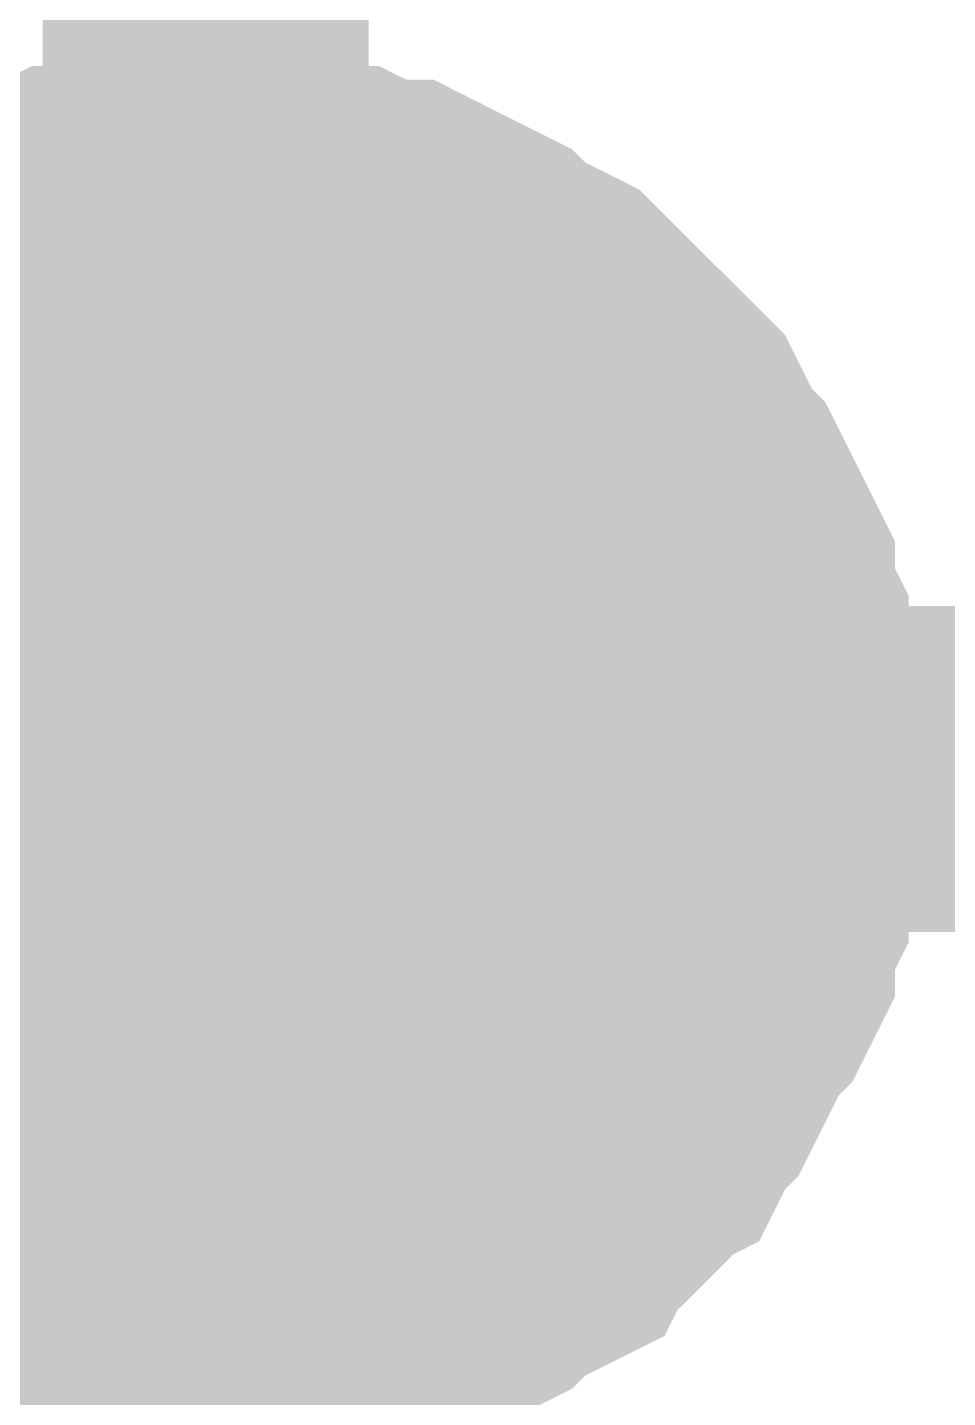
# Model space of a CAD drawing. Header units: inches. Extents: x 0 to 569, y 0 to 432.
# Drawn here: x 129.379 to 130.224, y 131.495 to 132.754 of the extents above; entities that cross this region are included whole.
import ezdxf

# ---------------------------------------------------------------- set-up
doc = ezdxf.new("R2010")
doc.units = ezdxf.units.IN
doc.layers.add('Sheet', color=255, linetype='Continuous')

msp = doc.modelspace()

# ---------------------------------------------------------------- linework, layer by layer
at = {"layer": 'Sheet'}
for points in [[(309.885, 137.1575, 0.2997, 0.2997, 0), (259.085, 137.1575, 0.2997, 0.2997, 0), (129.5425, 137.1575, 0.2997, 0.2997, 0), (129.5425, 132.0726, 0.2997, 0.2997, 0)], [(129.22, 132.4694, 0.2997, 0.2997, 0), (129.2448, 132.4818, 0.2997, 0.2997, 0), (129.2572, 132.4942, 0.2997, 0.2997, 0), (129.282, 132.5066, 0.2997, 0.2997, 0), (129.3068, 132.519, 0.2997, 0.2997, 0), (129.3316, 132.5314, 0.2997, 0.2997, 0), (129.344, 132.5438, 0.2997, 0.2997, 0), (129.3688, 132.5563, 0.2997, 0.2997, 0), (129.3937, 132.5563, 0.2997, 0.2997, 0), (129.4185, 132.5687, 0.2997, 0.2997, 0), (129.4433, 132.5687, 0.2997, 0.2997, 0), (129.4681, 132.5811, 0.2997, 0.2997, 0), (129.4929, 132.5811, 0.2997, 0.2997, 0), (129.5177, 132.5811, 0.2997, 0.2997, 0), (129.5425, 132.5811, 0.2997, 0.2997, 0)], [(129.22, 132.4694, 0.2997, 0.2997, 0), (129.2448, 132.4818, 0.2997, 0.2997, 0), (129.2572, 132.4942, 0.2997, 0.2997, 0), (129.282, 132.5066, 0.2997, 0.2997, 0), (129.3068, 132.519, 0.2997, 0.2997, 0), (129.3316, 132.5314, 0.2997, 0.2997, 0), (129.344, 132.5438, 0.2997, 0.2997, 0), (129.3688, 132.5563, 0.2997, 0.2997, 0), (129.3937, 132.5563, 0.2997, 0.2997, 0), (129.4185, 132.5687, 0.2997, 0.2997, 0), (129.4433, 132.5687, 0.2997, 0.2997, 0), (129.4681, 132.5811, 0.2997, 0.2997, 0), (129.4929, 132.5811, 0.2997, 0.2997, 0), (129.5177, 132.5811, 0.2997, 0.2997, 0), (129.5425, 132.5811, 0.2997, 0.2997, 0)], [(129.22, 132.4694, 0.2997, 0.2997, 0), (129.2448, 132.4818, 0.2997, 0.2997, 0), (129.2572, 132.4942, 0.2997, 0.2997, 0), (129.282, 132.5066, 0.2997, 0.2997, 0), (129.3068, 132.519, 0.2997, 0.2997, 0), (129.3316, 132.5314, 0.2997, 0.2997, 0), (129.344, 132.5438, 0.2997, 0.2997, 0), (129.3688, 132.5563, 0.2997, 0.2997, 0), (129.3937, 132.5563, 0.2997, 0.2997, 0), (129.4185, 132.5687, 0.2997, 0.2997, 0), (129.4433, 132.5687, 0.2997, 0.2997, 0), (129.4681, 132.5811, 0.2997, 0.2997, 0), (129.4929, 132.5811, 0.2997, 0.2997, 0), (129.5177, 132.5811, 0.2997, 0.2997, 0), (129.5425, 132.5811, 0.2997, 0.2997, 0)], [(129.22, 132.4694, 0.2997, 0.2997, 0), (129.2448, 132.4818, 0.2997, 0.2997, 0), (129.2572, 132.4942, 0.2997, 0.2997, 0), (129.282, 132.5066, 0.2997, 0.2997, 0), (129.3068, 132.519, 0.2997, 0.2997, 0), (129.3316, 132.5314, 0.2997, 0.2997, 0), (129.344, 132.5438, 0.2997, 0.2997, 0), (129.3688, 132.5563, 0.2997, 0.2997, 0), (129.3937, 132.5563, 0.2997, 0.2997, 0), (129.4185, 132.5687, 0.2997, 0.2997, 0), (129.4433, 132.5687, 0.2997, 0.2997, 0), (129.4681, 132.5811, 0.2997, 0.2997, 0), (129.4929, 132.5811, 0.2997, 0.2997, 0), (129.5177, 132.5811, 0.2997, 0.2997, 0), (129.5425, 132.5811, 0.2997, 0.2997, 0)], [(129.5425, 132.5811, 0.2997, 0.2997, 0), (129.5425, 132.5811, 0.2997, 0.2997, 0)], [(129.5425, 132.5811, 0.2997, 0.2997, 0), (129.5673, 132.5811, 0.2997, 0.2997, 0), (129.5921, 132.5811, 0.2997, 0.2997, 0), (129.6169, 132.5811, 0.2997, 0.2997, 0), (129.6417, 132.5687, 0.2997, 0.2997, 0), (129.6665, 132.5687, 0.2997, 0.2997, 0), (129.6913, 132.5563, 0.2997, 0.2997, 0), (129.7161, 132.5563, 0.2997, 0.2997, 0), (129.7409, 132.5438, 0.2997, 0.2997, 0), (129.7657, 132.5314, 0.2997, 0.2997, 0), (129.7905, 132.519, 0.2997, 0.2997, 0), (129.8029, 132.5066, 0.2997, 0.2997, 0), (129.8277, 132.4942, 0.2997, 0.2997, 0), (129.8525, 132.4818, 0.2997, 0.2997, 0), (129.8649, 132.4694, 0.2997, 0.2997, 0), (129.8897, 132.4446, 0.2997, 0.2997, 0), (129.9021, 132.4322, 0.2997, 0.2997, 0), (129.9146, 132.4198, 0.2997, 0.2997, 0), (129.9394, 132.395, 0.2997, 0.2997, 0), (129.9518, 132.3826, 0.2997, 0.2997, 0), (129.9642, 132.3578, 0.2997, 0.2997, 0), (129.9766, 132.333, 0.2997, 0.2997, 0), (129.989, 132.3206, 0.2997, 0.2997, 0), (130.0014, 132.2958, 0.2997, 0.2997, 0), (130.0138, 132.271, 0.2997, 0.2997, 0), (130.0262, 132.2462, 0.2997, 0.2997, 0), (130.0262, 132.2214, 0.2997, 0.2997, 0), (130.0386, 132.1966, 0.2997, 0.2997, 0), (130.0386, 132.1718, 0.2997, 0.2997, 0), (130.051, 132.147, 0.2997, 0.2997, 0), (130.051, 132.1222, 0.2997, 0.2997, 0), (130.051, 132.0974, 0.2997, 0.2997, 0), (130.051, 132.0726, 0.2997, 0.2997, 0)], [(129.5425, 132.5811, 0.2997, 0.2997, 0), (129.5425, 132.5811, 0.2997, 0.2997, 0)], [(129.5425, 132.5811, 0.2997, 0.2997, 0), (129.5673, 132.5811, 0.2997, 0.2997, 0), (129.5921, 132.5811, 0.2997, 0.2997, 0), (129.6169, 132.5811, 0.2997, 0.2997, 0), (129.6417, 132.5687, 0.2997, 0.2997, 0), (129.6665, 132.5687, 0.2997, 0.2997, 0), (129.6913, 132.5563, 0.2997, 0.2997, 0), (129.7161, 132.5563, 0.2997, 0.2997, 0), (129.7409, 132.5438, 0.2997, 0.2997, 0), (129.7657, 132.5314, 0.2997, 0.2997, 0), (129.7905, 132.519, 0.2997, 0.2997, 0), (129.8029, 132.5066, 0.2997, 0.2997, 0), (129.8277, 132.4942, 0.2997, 0.2997, 0), (129.8525, 132.4818, 0.2997, 0.2997, 0), (129.8649, 132.4694, 0.2997, 0.2997, 0), (129.8897, 132.4446, 0.2997, 0.2997, 0), (129.9021, 132.4322, 0.2997, 0.2997, 0), (129.9146, 132.4198, 0.2997, 0.2997, 0), (129.9394, 132.395, 0.2997, 0.2997, 0), (129.9518, 132.3826, 0.2997, 0.2997, 0), (129.9642, 132.3578, 0.2997, 0.2997, 0), (129.9766, 132.333, 0.2997, 0.2997, 0), (129.989, 132.3206, 0.2997, 0.2997, 0), (130.0014, 132.2958, 0.2997, 0.2997, 0), (130.0138, 132.271, 0.2997, 0.2997, 0), (130.0262, 132.2462, 0.2997, 0.2997, 0), (130.0262, 132.2214, 0.2997, 0.2997, 0), (130.0386, 132.1966, 0.2997, 0.2997, 0), (130.0386, 132.1718, 0.2997, 0.2997, 0), (130.051, 132.147, 0.2997, 0.2997, 0), (130.051, 132.1222, 0.2997, 0.2997, 0), (130.051, 132.0974, 0.2997, 0.2997, 0), (130.051, 132.0726, 0.2997, 0.2997, 0)], [(129.5425, 132.5811, 0.2997, 0.2997, 0), (129.5425, 132.5811, 0.2997, 0.2997, 0)], [(129.5425, 132.5811, 0.2997, 0.2997, 0), (129.5673, 132.5811, 0.2997, 0.2997, 0), (129.5921, 132.5811, 0.2997, 0.2997, 0), (129.6169, 132.5811, 0.2997, 0.2997, 0), (129.6417, 132.5687, 0.2997, 0.2997, 0), (129.6665, 132.5687, 0.2997, 0.2997, 0), (129.6913, 132.5563, 0.2997, 0.2997, 0), (129.7161, 132.5563, 0.2997, 0.2997, 0), (129.7409, 132.5438, 0.2997, 0.2997, 0), (129.7657, 132.5314, 0.2997, 0.2997, 0), (129.7905, 132.519, 0.2997, 0.2997, 0), (129.8029, 132.5066, 0.2997, 0.2997, 0), (129.8277, 132.4942, 0.2997, 0.2997, 0), (129.8525, 132.4818, 0.2997, 0.2997, 0), (129.8649, 132.4694, 0.2997, 0.2997, 0), (129.8897, 132.4446, 0.2997, 0.2997, 0), (129.9021, 132.4322, 0.2997, 0.2997, 0), (129.9146, 132.4198, 0.2997, 0.2997, 0), (129.9394, 132.395, 0.2997, 0.2997, 0), (129.9518, 132.3826, 0.2997, 0.2997, 0), (129.9642, 132.3578, 0.2997, 0.2997, 0), (129.9766, 132.333, 0.2997, 0.2997, 0), (129.989, 132.3206, 0.2997, 0.2997, 0), (130.0014, 132.2958, 0.2997, 0.2997, 0), (130.0138, 132.271, 0.2997, 0.2997, 0), (130.0262, 132.2462, 0.2997, 0.2997, 0), (130.0262, 132.2214, 0.2997, 0.2997, 0), (130.0386, 132.1966, 0.2997, 0.2997, 0), (130.0386, 132.1718, 0.2997, 0.2997, 0), (130.051, 132.147, 0.2997, 0.2997, 0), (130.051, 132.1222, 0.2997, 0.2997, 0), (130.051, 132.0974, 0.2997, 0.2997, 0), (130.051, 132.0726, 0.2997, 0.2997, 0)], [(129.5425, 132.5811, 0.2997, 0.2997, 0), (129.5425, 132.5811, 0.2997, 0.2997, 0)], [(129.5425, 132.5811, 0.2997, 0.2997, 0), (129.5673, 132.5811, 0.2997, 0.2997, 0), (129.5921, 132.5811, 0.2997, 0.2997, 0), (129.6169, 132.5811, 0.2997, 0.2997, 0), (129.6417, 132.5687, 0.2997, 0.2997, 0), (129.6665, 132.5687, 0.2997, 0.2997, 0), (129.6913, 132.5563, 0.2997, 0.2997, 0), (129.7161, 132.5563, 0.2997, 0.2997, 0), (129.7409, 132.5438, 0.2997, 0.2997, 0), (129.7657, 132.5314, 0.2997, 0.2997, 0), (129.7905, 132.519, 0.2997, 0.2997, 0), (129.8029, 132.5066, 0.2997, 0.2997, 0), (129.8277, 132.4942, 0.2997, 0.2997, 0), (129.8525, 132.4818, 0.2997, 0.2997, 0), (129.8649, 132.4694, 0.2997, 0.2997, 0), (129.8897, 132.4446, 0.2997, 0.2997, 0), (129.9021, 132.4322, 0.2997, 0.2997, 0), (129.9146, 132.4198, 0.2997, 0.2997, 0), (129.9394, 132.395, 0.2997, 0.2997, 0), (129.9518, 132.3826, 0.2997, 0.2997, 0), (129.9642, 132.3578, 0.2997, 0.2997, 0), (129.9766, 132.333, 0.2997, 0.2997, 0), (129.989, 132.3206, 0.2997, 0.2997, 0), (130.0014, 132.2958, 0.2997, 0.2997, 0), (130.0138, 132.271, 0.2997, 0.2997, 0), (130.0262, 132.2462, 0.2997, 0.2997, 0), (130.0262, 132.2214, 0.2997, 0.2997, 0), (130.0386, 132.1966, 0.2997, 0.2997, 0), (130.0386, 132.1718, 0.2997, 0.2997, 0), (130.051, 132.147, 0.2997, 0.2997, 0), (130.051, 132.1222, 0.2997, 0.2997, 0), (130.051, 132.0974, 0.2997, 0.2997, 0), (130.051, 132.0726, 0.2997, 0.2997, 0)], [(129.3068, 132.519, 0.0991, 0.0991, 0), (129.3316, 132.5314, 0.0991, 0.0991, 0), (129.344, 132.5438, 0.0991, 0.0991, 0), (129.3688, 132.5563, 0.0991, 0.0991, 0), (129.3937, 132.5563, 0.0991, 0.0991, 0), (129.4185, 132.5687, 0.0991, 0.0991, 0), (129.4433, 132.5687, 0.0991, 0.0991, 0), (129.4681, 132.5811, 0.0991, 0.0991, 0), (129.4929, 132.5811, 0.0991, 0.0991, 0), (129.5177, 132.5811, 0.0991, 0.0991, 0), (129.5425, 132.5811, 0.0991, 0.0991, 0)], [(129.3068, 132.519, 0.0991, 0.0991, 0), (129.3316, 132.5314, 0.0991, 0.0991, 0), (129.344, 132.5438, 0.0991, 0.0991, 0), (129.3688, 132.5563, 0.0991, 0.0991, 0), (129.3937, 132.5563, 0.0991, 0.0991, 0), (129.4185, 132.5687, 0.0991, 0.0991, 0), (129.4433, 132.5687, 0.0991, 0.0991, 0), (129.4681, 132.5811, 0.0991, 0.0991, 0), (129.4929, 132.5811, 0.0991, 0.0991, 0), (129.5177, 132.5811, 0.0991, 0.0991, 0), (129.5425, 132.5811, 0.0991, 0.0991, 0)], [(129.3068, 132.519, 0.0991, 0.0991, 0), (129.3316, 132.5314, 0.0991, 0.0991, 0), (129.344, 132.5438, 0.0991, 0.0991, 0), (129.3688, 132.5563, 0.0991, 0.0991, 0), (129.3937, 132.5563, 0.0991, 0.0991, 0), (129.4185, 132.5687, 0.0991, 0.0991, 0), (129.4433, 132.5687, 0.0991, 0.0991, 0), (129.4681, 132.5811, 0.0991, 0.0991, 0), (129.4929, 132.5811, 0.0991, 0.0991, 0), (129.5177, 132.5811, 0.0991, 0.0991, 0), (129.5425, 132.5811, 0.0991, 0.0991, 0)], [(129.3068, 132.519, 0.0991, 0.0991, 0), (129.3316, 132.5314, 0.0991, 0.0991, 0), (129.344, 132.5438, 0.0991, 0.0991, 0), (129.3688, 132.5563, 0.0991, 0.0991, 0), (129.3937, 132.5563, 0.0991, 0.0991, 0), (129.4185, 132.5687, 0.0991, 0.0991, 0), (129.4433, 132.5687, 0.0991, 0.0991, 0), (129.4681, 132.5811, 0.0991, 0.0991, 0), (129.4929, 132.5811, 0.0991, 0.0991, 0), (129.5177, 132.5811, 0.0991, 0.0991, 0), (129.5425, 132.5811, 0.0991, 0.0991, 0)], [(129.5425, 132.5811, 0.0991, 0.0991, 0), (129.5425, 132.5811, 0.0991, 0.0991, 0)], [(129.5425, 132.5811, 0.0991, 0.0991, 0), (129.5673, 132.5811, 0.0991, 0.0991, 0), (129.5921, 132.5811, 0.0991, 0.0991, 0), (129.6169, 132.5811, 0.0991, 0.0991, 0), (129.6417, 132.5687, 0.0991, 0.0991, 0), (129.6665, 132.5687, 0.0991, 0.0991, 0), (129.6913, 132.5563, 0.0991, 0.0991, 0), (129.7161, 132.5563, 0.0991, 0.0991, 0), (129.7409, 132.5438, 0.0991, 0.0991, 0), (129.7657, 132.5314, 0.0991, 0.0991, 0), (129.7905, 132.519, 0.0991, 0.0991, 0), (129.8029, 132.5066, 0.0991, 0.0991, 0), (129.8277, 132.4942, 0.0991, 0.0991, 0), (129.8525, 132.4818, 0.0991, 0.0991, 0), (129.8649, 132.4694, 0.0991, 0.0991, 0), (129.8897, 132.4446, 0.0991, 0.0991, 0), (129.9021, 132.4322, 0.0991, 0.0991, 0), (129.9146, 132.4198, 0.0991, 0.0991, 0), (129.9394, 132.395, 0.0991, 0.0991, 0), (129.9518, 132.3826, 0.0991, 0.0991, 0), (129.9642, 132.3578, 0.0991, 0.0991, 0), (129.9766, 132.333, 0.0991, 0.0991, 0), (129.989, 132.3206, 0.0991, 0.0991, 0), (130.0014, 132.2958, 0.0991, 0.0991, 0), (130.0138, 132.271, 0.0991, 0.0991, 0), (130.0262, 132.2462, 0.0991, 0.0991, 0), (130.0262, 132.2214, 0.0991, 0.0991, 0), (130.0386, 132.1966, 0.0991, 0.0991, 0), (130.0386, 132.1718, 0.0991, 0.0991, 0), (130.051, 132.147, 0.0991, 0.0991, 0), (130.051, 132.1222, 0.0991, 0.0991, 0), (130.051, 132.0974, 0.0991, 0.0991, 0), (130.051, 132.0726, 0.0991, 0.0991, 0)], [(129.5425, 132.5811, 0.0991, 0.0991, 0), (129.5425, 132.5811, 0.0991, 0.0991, 0)], [(129.5425, 132.5811, 0.0991, 0.0991, 0), (129.5673, 132.5811, 0.0991, 0.0991, 0), (129.5921, 132.5811, 0.0991, 0.0991, 0), (129.6169, 132.5811, 0.0991, 0.0991, 0), (129.6417, 132.5687, 0.0991, 0.0991, 0), (129.6665, 132.5687, 0.0991, 0.0991, 0), (129.6913, 132.5563, 0.0991, 0.0991, 0), (129.7161, 132.5563, 0.0991, 0.0991, 0), (129.7409, 132.5438, 0.0991, 0.0991, 0), (129.7657, 132.5314, 0.0991, 0.0991, 0), (129.7905, 132.519, 0.0991, 0.0991, 0), (129.8029, 132.5066, 0.0991, 0.0991, 0), (129.8277, 132.4942, 0.0991, 0.0991, 0), (129.8525, 132.4818, 0.0991, 0.0991, 0), (129.8649, 132.4694, 0.0991, 0.0991, 0), (129.8897, 132.4446, 0.0991, 0.0991, 0), (129.9021, 132.4322, 0.0991, 0.0991, 0), (129.9146, 132.4198, 0.0991, 0.0991, 0), (129.9394, 132.395, 0.0991, 0.0991, 0), (129.9518, 132.3826, 0.0991, 0.0991, 0), (129.9642, 132.3578, 0.0991, 0.0991, 0), (129.9766, 132.333, 0.0991, 0.0991, 0), (129.989, 132.3206, 0.0991, 0.0991, 0), (130.0014, 132.2958, 0.0991, 0.0991, 0), (130.0138, 132.271, 0.0991, 0.0991, 0), (130.0262, 132.2462, 0.0991, 0.0991, 0), (130.0262, 132.2214, 0.0991, 0.0991, 0), (130.0386, 132.1966, 0.0991, 0.0991, 0), (130.0386, 132.1718, 0.0991, 0.0991, 0), (130.051, 132.147, 0.0991, 0.0991, 0), (130.051, 132.1222, 0.0991, 0.0991, 0), (130.051, 132.0974, 0.0991, 0.0991, 0), (130.051, 132.0726, 0.0991, 0.0991, 0)], [(129.5425, 132.5811, 0.0991, 0.0991, 0), (129.5425, 132.5811, 0.0991, 0.0991, 0)], [(129.5425, 132.5811, 0.0991, 0.0991, 0), (129.5673, 132.5811, 0.0991, 0.0991, 0), (129.5921, 132.5811, 0.0991, 0.0991, 0), (129.6169, 132.5811, 0.0991, 0.0991, 0), (129.6417, 132.5687, 0.0991, 0.0991, 0), (129.6665, 132.5687, 0.0991, 0.0991, 0), (129.6913, 132.5563, 0.0991, 0.0991, 0), (129.7161, 132.5563, 0.0991, 0.0991, 0), (129.7409, 132.5438, 0.0991, 0.0991, 0), (129.7657, 132.5314, 0.0991, 0.0991, 0), (129.7905, 132.519, 0.0991, 0.0991, 0), (129.8029, 132.5066, 0.0991, 0.0991, 0), (129.8277, 132.4942, 0.0991, 0.0991, 0), (129.8525, 132.4818, 0.0991, 0.0991, 0), (129.8649, 132.4694, 0.0991, 0.0991, 0), (129.8897, 132.4446, 0.0991, 0.0991, 0), (129.9021, 132.4322, 0.0991, 0.0991, 0), (129.9146, 132.4198, 0.0991, 0.0991, 0), (129.9394, 132.395, 0.0991, 0.0991, 0), (129.9518, 132.3826, 0.0991, 0.0991, 0), (129.9642, 132.3578, 0.0991, 0.0991, 0), (129.9766, 132.333, 0.0991, 0.0991, 0), (129.989, 132.3206, 0.0991, 0.0991, 0), (130.0014, 132.2958, 0.0991, 0.0991, 0), (130.0138, 132.271, 0.0991, 0.0991, 0), (130.0262, 132.2462, 0.0991, 0.0991, 0), (130.0262, 132.2214, 0.0991, 0.0991, 0), (130.0386, 132.1966, 0.0991, 0.0991, 0), (130.0386, 132.1718, 0.0991, 0.0991, 0), (130.051, 132.147, 0.0991, 0.0991, 0), (130.051, 132.1222, 0.0991, 0.0991, 0), (130.051, 132.0974, 0.0991, 0.0991, 0), (130.051, 132.0726, 0.0991, 0.0991, 0)], [(129.5425, 132.5811, 0.0991, 0.0991, 0), (129.5425, 132.5811, 0.0991, 0.0991, 0)], [(129.5425, 132.5811, 0.0991, 0.0991, 0), (129.5673, 132.5811, 0.0991, 0.0991, 0), (129.5921, 132.5811, 0.0991, 0.0991, 0), (129.6169, 132.5811, 0.0991, 0.0991, 0), (129.6417, 132.5687, 0.0991, 0.0991, 0), (129.6665, 132.5687, 0.0991, 0.0991, 0), (129.6913, 132.5563, 0.0991, 0.0991, 0), (129.7161, 132.5563, 0.0991, 0.0991, 0), (129.7409, 132.5438, 0.0991, 0.0991, 0), (129.7657, 132.5314, 0.0991, 0.0991, 0), (129.7905, 132.519, 0.0991, 0.0991, 0), (129.8029, 132.5066, 0.0991, 0.0991, 0), (129.8277, 132.4942, 0.0991, 0.0991, 0), (129.8525, 132.4818, 0.0991, 0.0991, 0), (129.8649, 132.4694, 0.0991, 0.0991, 0), (129.8897, 132.4446, 0.0991, 0.0991, 0), (129.9021, 132.4322, 0.0991, 0.0991, 0), (129.9146, 132.4198, 0.0991, 0.0991, 0), (129.9394, 132.395, 0.0991, 0.0991, 0), (129.9518, 132.3826, 0.0991, 0.0991, 0), (129.9642, 132.3578, 0.0991, 0.0991, 0), (129.9766, 132.333, 0.0991, 0.0991, 0), (129.989, 132.3206, 0.0991, 0.0991, 0), (130.0014, 132.2958, 0.0991, 0.0991, 0), (130.0138, 132.271, 0.0991, 0.0991, 0), (130.0262, 132.2462, 0.0991, 0.0991, 0), (130.0262, 132.2214, 0.0991, 0.0991, 0), (130.0386, 132.1966, 0.0991, 0.0991, 0), (130.0386, 132.1718, 0.0991, 0.0991, 0), (130.051, 132.147, 0.0991, 0.0991, 0), (130.051, 132.1222, 0.0991, 0.0991, 0), (130.051, 132.0974, 0.0991, 0.0991, 0), (130.051, 132.0726, 0.0991, 0.0991, 0)], [(114.3, 81.2726, 0.2997, 0.2997, 0), (114.3, 96.515, 0.2997, 0.2997, 0), (114.3, 132.0726, 0.2997, 0.2997, 0), (129.5425, 132.0726, 0.2997, 0.2997, 0), (144.785, 132.0726, 0.2997, 0.2997, 0), (154.9425, 132.0726, 0.2997, 0.2997, 0)], [(130.051, 132.0726, 0.2997, 0.2997, 0), (130.051, 132.0478, 0.2997, 0.2997, 0), (130.051, 132.0229, 0.2997, 0.2997, 0), (130.051, 131.9981, 0.2997, 0.2997, 0), (130.0386, 131.9733, 0.2997, 0.2997, 0), (130.0386, 131.9485, 0.2997, 0.2997, 0), (130.0262, 131.9237, 0.2997, 0.2997, 0), (130.0262, 131.8989, 0.2997, 0.2997, 0), (130.0138, 131.8741, 0.2997, 0.2997, 0), (130.0014, 131.8617, 0.2997, 0.2997, 0), (129.989, 131.8369, 0.2997, 0.2997, 0), (129.9766, 131.8121, 0.2997, 0.2997, 0), (129.9642, 131.7873, 0.2997, 0.2997, 0), (129.9518, 131.7749, 0.2997, 0.2997, 0), (129.9394, 131.7501, 0.2997, 0.2997, 0), (129.9146, 131.7377, 0.2997, 0.2997, 0), (129.9021, 131.7129, 0.2997, 0.2997, 0), (129.8897, 131.7005, 0.2997, 0.2997, 0), (129.8649, 131.6881, 0.2997, 0.2997, 0), (129.8525, 131.6633, 0.2997, 0.2997, 0), (129.8277, 131.6509, 0.2997, 0.2997, 0), (129.8029, 131.6385, 0.2997, 0.2997, 0), (129.7905, 131.6261, 0.2997, 0.2997, 0), (129.7657, 131.6137, 0.2997, 0.2997, 0), (129.7409, 131.6013, 0.2997, 0.2997, 0), (129.7161, 131.6013, 0.2997, 0.2997, 0), (129.6913, 131.5889, 0.2997, 0.2997, 0), (129.6665, 131.5765, 0.2997, 0.2997, 0), (129.6417, 131.5765, 0.2997, 0.2997, 0), (129.6169, 131.5641, 0.2997, 0.2997, 0), (129.5921, 131.5641, 0.2997, 0.2997, 0), (129.5673, 131.5641, 0.2997, 0.2997, 0), (129.5425, 131.5641, 0.2997, 0.2997, 0)], [(130.051, 132.0726, 0.2997, 0.2997, 0), (130.051, 132.0478, 0.2997, 0.2997, 0), (130.051, 132.0229, 0.2997, 0.2997, 0), (130.051, 131.9981, 0.2997, 0.2997, 0), (130.0386, 131.9733, 0.2997, 0.2997, 0), (130.0386, 131.9485, 0.2997, 0.2997, 0), (130.0262, 131.9237, 0.2997, 0.2997, 0), (130.0262, 131.8989, 0.2997, 0.2997, 0), (130.0138, 131.8741, 0.2997, 0.2997, 0), (130.0014, 131.8617, 0.2997, 0.2997, 0), (129.989, 131.8369, 0.2997, 0.2997, 0), (129.9766, 131.8121, 0.2997, 0.2997, 0), (129.9642, 131.7873, 0.2997, 0.2997, 0), (129.9518, 131.7749, 0.2997, 0.2997, 0), (129.9394, 131.7501, 0.2997, 0.2997, 0), (129.9146, 131.7377, 0.2997, 0.2997, 0), (129.9021, 131.7129, 0.2997, 0.2997, 0), (129.8897, 131.7005, 0.2997, 0.2997, 0), (129.8649, 131.6881, 0.2997, 0.2997, 0), (129.8525, 131.6633, 0.2997, 0.2997, 0), (129.8277, 131.6509, 0.2997, 0.2997, 0), (129.8029, 131.6385, 0.2997, 0.2997, 0), (129.7905, 131.6261, 0.2997, 0.2997, 0), (129.7657, 131.6137, 0.2997, 0.2997, 0), (129.7409, 131.6013, 0.2997, 0.2997, 0), (129.7161, 131.6013, 0.2997, 0.2997, 0), (129.6913, 131.5889, 0.2997, 0.2997, 0), (129.6665, 131.5765, 0.2997, 0.2997, 0), (129.6417, 131.5765, 0.2997, 0.2997, 0), (129.6169, 131.5641, 0.2997, 0.2997, 0), (129.5921, 131.5641, 0.2997, 0.2997, 0), (129.5673, 131.5641, 0.2997, 0.2997, 0), (129.5425, 131.5641, 0.2997, 0.2997, 0)], [(130.051, 132.0726, 0.2997, 0.2997, 0), (130.051, 132.0478, 0.2997, 0.2997, 0), (130.051, 132.0229, 0.2997, 0.2997, 0), (130.051, 131.9981, 0.2997, 0.2997, 0), (130.0386, 131.9733, 0.2997, 0.2997, 0), (130.0386, 131.9485, 0.2997, 0.2997, 0), (130.0262, 131.9237, 0.2997, 0.2997, 0), (130.0262, 131.8989, 0.2997, 0.2997, 0), (130.0138, 131.8741, 0.2997, 0.2997, 0), (130.0014, 131.8617, 0.2997, 0.2997, 0), (129.989, 131.8369, 0.2997, 0.2997, 0), (129.9766, 131.8121, 0.2997, 0.2997, 0), (129.9642, 131.7873, 0.2997, 0.2997, 0), (129.9518, 131.7749, 0.2997, 0.2997, 0), (129.9394, 131.7501, 0.2997, 0.2997, 0), (129.9146, 131.7377, 0.2997, 0.2997, 0), (129.9021, 131.7129, 0.2997, 0.2997, 0), (129.8897, 131.7005, 0.2997, 0.2997, 0), (129.8649, 131.6881, 0.2997, 0.2997, 0), (129.8525, 131.6633, 0.2997, 0.2997, 0), (129.8277, 131.6509, 0.2997, 0.2997, 0), (129.8029, 131.6385, 0.2997, 0.2997, 0), (129.7905, 131.6261, 0.2997, 0.2997, 0), (129.7657, 131.6137, 0.2997, 0.2997, 0), (129.7409, 131.6013, 0.2997, 0.2997, 0), (129.7161, 131.6013, 0.2997, 0.2997, 0), (129.6913, 131.5889, 0.2997, 0.2997, 0), (129.6665, 131.5765, 0.2997, 0.2997, 0), (129.6417, 131.5765, 0.2997, 0.2997, 0), (129.6169, 131.5641, 0.2997, 0.2997, 0), (129.5921, 131.5641, 0.2997, 0.2997, 0), (129.5673, 131.5641, 0.2997, 0.2997, 0), (129.5425, 131.5641, 0.2997, 0.2997, 0)], [(130.051, 132.0726, 0.2997, 0.2997, 0), (130.051, 132.0478, 0.2997, 0.2997, 0), (130.051, 132.0229, 0.2997, 0.2997, 0), (130.051, 131.9981, 0.2997, 0.2997, 0), (130.0386, 131.9733, 0.2997, 0.2997, 0), (130.0386, 131.9485, 0.2997, 0.2997, 0), (130.0262, 131.9237, 0.2997, 0.2997, 0), (130.0262, 131.8989, 0.2997, 0.2997, 0), (130.0138, 131.8741, 0.2997, 0.2997, 0), (130.0014, 131.8617, 0.2997, 0.2997, 0), (129.989, 131.8369, 0.2997, 0.2997, 0), (129.9766, 131.8121, 0.2997, 0.2997, 0), (129.9642, 131.7873, 0.2997, 0.2997, 0), (129.9518, 131.7749, 0.2997, 0.2997, 0), (129.9394, 131.7501, 0.2997, 0.2997, 0), (129.9146, 131.7377, 0.2997, 0.2997, 0), (129.9021, 131.7129, 0.2997, 0.2997, 0), (129.8897, 131.7005, 0.2997, 0.2997, 0), (129.8649, 131.6881, 0.2997, 0.2997, 0), (129.8525, 131.6633, 0.2997, 0.2997, 0), (129.8277, 131.6509, 0.2997, 0.2997, 0), (129.8029, 131.6385, 0.2997, 0.2997, 0), (129.7905, 131.6261, 0.2997, 0.2997, 0), (129.7657, 131.6137, 0.2997, 0.2997, 0), (129.7409, 131.6013, 0.2997, 0.2997, 0), (129.7161, 131.6013, 0.2997, 0.2997, 0), (129.6913, 131.5889, 0.2997, 0.2997, 0), (129.6665, 131.5765, 0.2997, 0.2997, 0), (129.6417, 131.5765, 0.2997, 0.2997, 0), (129.6169, 131.5641, 0.2997, 0.2997, 0), (129.5921, 131.5641, 0.2997, 0.2997, 0), (129.5673, 131.5641, 0.2997, 0.2997, 0), (129.5425, 131.5641, 0.2997, 0.2997, 0)], [(130.051, 132.0726, 0.2997, 0.2997, 0), (130.051, 132.0726, 0.2997, 0.2997, 0), (130.051, 132.0726, 0.2997, 0.2997, 0), (130.051, 132.0726, 0.2997, 0.2997, 0), (130.051, 132.0726, 0.2997, 0.2997, 0), (130.051, 132.0726, 0.2997, 0.2997, 0), (130.051, 132.0726, 0.2997, 0.2997, 0), (130.051, 132.0726, 0.2997, 0.2997, 0), (130.051, 132.0726, 0.2997, 0.2997, 0), (130.051, 132.0726, 0.2997, 0.2997, 0), (130.051, 132.0726, 0.2997, 0.2997, 0), (130.051, 132.0726, 0.2997, 0.2997, 0), (130.051, 132.0726, 0.2997, 0.2997, 0), (130.051, 132.0726, 0.2997, 0.2997, 0), (130.051, 132.0726, 0.2997, 0.2997, 0), (130.051, 132.0726, 0.2997, 0.2997, 0), (130.051, 132.0726, 0.2997, 0.2997, 0), (130.051, 132.0726, 0.2997, 0.2997, 0), (130.051, 132.0726, 0.2997, 0.2997, 0), (130.051, 132.0726, 0.2997, 0.2997, 0), (130.051, 132.0726, 0.2997, 0.2997, 0), (130.051, 132.0726, 0.2997, 0.2997, 0), (130.051, 132.0726, 0.2997, 0.2997, 0), (130.051, 132.0726, 0.2997, 0.2997, 0), (130.051, 132.0726, 0.2997, 0.2997, 0), (130.051, 132.0726, 0.2997, 0.2997, 0), (130.051, 132.0726, 0.2997, 0.2997, 0), (130.051, 132.0726, 0.2997, 0.2997, 0), (130.051, 132.0726, 0.2997, 0.2997, 0), (130.051, 132.0726, 0.2997, 0.2997, 0), (130.051, 132.0726, 0.2997, 0.2997, 0), (130.051, 132.0726, 0.2997, 0.2997, 0), (130.051, 132.0726, 0.2997, 0.2997, 0)], [(130.051, 132.0726, 0.2997, 0.2997, 0), (130.051, 132.0726, 0.2997, 0.2997, 0)], [(130.051, 132.0726, 0.2997, 0.2997, 0), (130.051, 132.0726, 0.2997, 0.2997, 0), (130.051, 132.0726, 0.2997, 0.2997, 0), (130.051, 132.0726, 0.2997, 0.2997, 0), (130.051, 132.0726, 0.2997, 0.2997, 0), (130.051, 132.0726, 0.2997, 0.2997, 0), (130.051, 132.0726, 0.2997, 0.2997, 0), (130.051, 132.0726, 0.2997, 0.2997, 0), (130.051, 132.0726, 0.2997, 0.2997, 0), (130.051, 132.0726, 0.2997, 0.2997, 0), (130.051, 132.0726, 0.2997, 0.2997, 0), (130.051, 132.0726, 0.2997, 0.2997, 0), (130.051, 132.0726, 0.2997, 0.2997, 0), (130.051, 132.0726, 0.2997, 0.2997, 0), (130.051, 132.0726, 0.2997, 0.2997, 0), (130.051, 132.0726, 0.2997, 0.2997, 0), (130.051, 132.0726, 0.2997, 0.2997, 0), (130.051, 132.0726, 0.2997, 0.2997, 0), (130.051, 132.0726, 0.2997, 0.2997, 0), (130.051, 132.0726, 0.2997, 0.2997, 0), (130.051, 132.0726, 0.2997, 0.2997, 0), (130.051, 132.0726, 0.2997, 0.2997, 0), (130.051, 132.0726, 0.2997, 0.2997, 0), (130.051, 132.0726, 0.2997, 0.2997, 0), (130.051, 132.0726, 0.2997, 0.2997, 0), (130.051, 132.0726, 0.2997, 0.2997, 0), (130.051, 132.0726, 0.2997, 0.2997, 0), (130.051, 132.0726, 0.2997, 0.2997, 0), (130.051, 132.0726, 0.2997, 0.2997, 0), (130.051, 132.0726, 0.2997, 0.2997, 0), (130.051, 132.0726, 0.2997, 0.2997, 0), (130.051, 132.0726, 0.2997, 0.2997, 0), (130.051, 132.0726, 0.2997, 0.2997, 0)], [(130.051, 132.0726, 0.2997, 0.2997, 0), (130.051, 132.0726, 0.2997, 0.2997, 0)], [(130.051, 132.0726, 0.2997, 0.2997, 0), (130.051, 132.0726, 0.2997, 0.2997, 0), (130.051, 132.0726, 0.2997, 0.2997, 0), (130.051, 132.0726, 0.2997, 0.2997, 0), (130.051, 132.0726, 0.2997, 0.2997, 0), (130.051, 132.0726, 0.2997, 0.2997, 0), (130.051, 132.0726, 0.2997, 0.2997, 0), (130.051, 132.0726, 0.2997, 0.2997, 0), (130.051, 132.0726, 0.2997, 0.2997, 0), (130.051, 132.0726, 0.2997, 0.2997, 0), (130.051, 132.0726, 0.2997, 0.2997, 0), (130.051, 132.0726, 0.2997, 0.2997, 0), (130.051, 132.0726, 0.2997, 0.2997, 0), (130.051, 132.0726, 0.2997, 0.2997, 0), (130.051, 132.0726, 0.2997, 0.2997, 0), (130.051, 132.0726, 0.2997, 0.2997, 0), (130.051, 132.0726, 0.2997, 0.2997, 0), (130.051, 132.0726, 0.2997, 0.2997, 0), (130.051, 132.0726, 0.2997, 0.2997, 0), (130.051, 132.0726, 0.2997, 0.2997, 0), (130.051, 132.0726, 0.2997, 0.2997, 0), (130.051, 132.0726, 0.2997, 0.2997, 0), (130.051, 132.0726, 0.2997, 0.2997, 0), (130.051, 132.0726, 0.2997, 0.2997, 0), (130.051, 132.0726, 0.2997, 0.2997, 0), (130.051, 132.0726, 0.2997, 0.2997, 0), (130.051, 132.0726, 0.2997, 0.2997, 0), (130.051, 132.0726, 0.2997, 0.2997, 0), (130.051, 132.0726, 0.2997, 0.2997, 0), (130.051, 132.0726, 0.2997, 0.2997, 0), (130.051, 132.0726, 0.2997, 0.2997, 0), (130.051, 132.0726, 0.2997, 0.2997, 0), (130.051, 132.0726, 0.2997, 0.2997, 0)], [(130.051, 132.0726, 0.2997, 0.2997, 0), (130.051, 132.0726, 0.2997, 0.2997, 0)], [(130.051, 132.0726, 0.2997, 0.2997, 0), (130.051, 132.0726, 0.2997, 0.2997, 0), (130.051, 132.0726, 0.2997, 0.2997, 0), (130.051, 132.0726, 0.2997, 0.2997, 0), (130.051, 132.0726, 0.2997, 0.2997, 0), (130.051, 132.0726, 0.2997, 0.2997, 0), (130.051, 132.0726, 0.2997, 0.2997, 0), (130.051, 132.0726, 0.2997, 0.2997, 0), (130.051, 132.0726, 0.2997, 0.2997, 0), (130.051, 132.0726, 0.2997, 0.2997, 0), (130.051, 132.0726, 0.2997, 0.2997, 0), (130.051, 132.0726, 0.2997, 0.2997, 0), (130.051, 132.0726, 0.2997, 0.2997, 0), (130.051, 132.0726, 0.2997, 0.2997, 0), (130.051, 132.0726, 0.2997, 0.2997, 0), (130.051, 132.0726, 0.2997, 0.2997, 0), (130.051, 132.0726, 0.2997, 0.2997, 0), (130.051, 132.0726, 0.2997, 0.2997, 0), (130.051, 132.0726, 0.2997, 0.2997, 0), (130.051, 132.0726, 0.2997, 0.2997, 0), (130.051, 132.0726, 0.2997, 0.2997, 0), (130.051, 132.0726, 0.2997, 0.2997, 0), (130.051, 132.0726, 0.2997, 0.2997, 0), (130.051, 132.0726, 0.2997, 0.2997, 0), (130.051, 132.0726, 0.2997, 0.2997, 0), (130.051, 132.0726, 0.2997, 0.2997, 0), (130.051, 132.0726, 0.2997, 0.2997, 0), (130.051, 132.0726, 0.2997, 0.2997, 0), (130.051, 132.0726, 0.2997, 0.2997, 0), (130.051, 132.0726, 0.2997, 0.2997, 0), (130.051, 132.0726, 0.2997, 0.2997, 0), (130.051, 132.0726, 0.2997, 0.2997, 0), (130.051, 132.0726, 0.2997, 0.2997, 0)], [(130.051, 132.0726, 0.2997, 0.2997, 0), (130.051, 132.0726, 0.2997, 0.2997, 0)], [(130.051, 132.0726, 0.0991, 0.0991, 0), (130.051, 132.0478, 0.0991, 0.0991, 0), (130.051, 132.0229, 0.0991, 0.0991, 0), (130.051, 131.9981, 0.0991, 0.0991, 0), (130.0386, 131.9733, 0.0991, 0.0991, 0), (130.0386, 131.9485, 0.0991, 0.0991, 0), (130.0262, 131.9237, 0.0991, 0.0991, 0), (130.0262, 131.8989, 0.0991, 0.0991, 0), (130.0138, 131.8741, 0.0991, 0.0991, 0), (130.0014, 131.8617, 0.0991, 0.0991, 0), (129.989, 131.8369, 0.0991, 0.0991, 0), (129.9766, 131.8121, 0.0991, 0.0991, 0), (129.9642, 131.7873, 0.0991, 0.0991, 0), (129.9518, 131.7749, 0.0991, 0.0991, 0), (129.9394, 131.7501, 0.0991, 0.0991, 0), (129.9146, 131.7377, 0.0991, 0.0991, 0), (129.9021, 131.7129, 0.0991, 0.0991, 0), (129.8897, 131.7005, 0.0991, 0.0991, 0), (129.8649, 131.6881, 0.0991, 0.0991, 0), (129.8525, 131.6633, 0.0991, 0.0991, 0), (129.8277, 131.6509, 0.0991, 0.0991, 0), (129.8029, 131.6385, 0.0991, 0.0991, 0), (129.7905, 131.6261, 0.0991, 0.0991, 0), (129.7657, 131.6137, 0.0991, 0.0991, 0), (129.7409, 131.6013, 0.0991, 0.0991, 0), (129.7161, 131.6013, 0.0991, 0.0991, 0), (129.6913, 131.5889, 0.0991, 0.0991, 0), (129.6665, 131.5765, 0.0991, 0.0991, 0), (129.6417, 131.5765, 0.0991, 0.0991, 0), (129.6169, 131.5641, 0.0991, 0.0991, 0), (129.5921, 131.5641, 0.0991, 0.0991, 0), (129.5673, 131.5641, 0.0991, 0.0991, 0), (129.5425, 131.5641, 0.0991, 0.0991, 0)], [(130.051, 132.0726, 0.0991, 0.0991, 0), (130.051, 132.0478, 0.0991, 0.0991, 0), (130.051, 132.0229, 0.0991, 0.0991, 0), (130.051, 131.9981, 0.0991, 0.0991, 0), (130.0386, 131.9733, 0.0991, 0.0991, 0), (130.0386, 131.9485, 0.0991, 0.0991, 0), (130.0262, 131.9237, 0.0991, 0.0991, 0), (130.0262, 131.8989, 0.0991, 0.0991, 0), (130.0138, 131.8741, 0.0991, 0.0991, 0), (130.0014, 131.8617, 0.0991, 0.0991, 0), (129.989, 131.8369, 0.0991, 0.0991, 0), (129.9766, 131.8121, 0.0991, 0.0991, 0), (129.9642, 131.7873, 0.0991, 0.0991, 0), (129.9518, 131.7749, 0.0991, 0.0991, 0), (129.9394, 131.7501, 0.0991, 0.0991, 0), (129.9146, 131.7377, 0.0991, 0.0991, 0), (129.9021, 131.7129, 0.0991, 0.0991, 0), (129.8897, 131.7005, 0.0991, 0.0991, 0), (129.8649, 131.6881, 0.0991, 0.0991, 0), (129.8525, 131.6633, 0.0991, 0.0991, 0), (129.8277, 131.6509, 0.0991, 0.0991, 0), (129.8029, 131.6385, 0.0991, 0.0991, 0), (129.7905, 131.6261, 0.0991, 0.0991, 0), (129.7657, 131.6137, 0.0991, 0.0991, 0), (129.7409, 131.6013, 0.0991, 0.0991, 0), (129.7161, 131.6013, 0.0991, 0.0991, 0), (129.6913, 131.5889, 0.0991, 0.0991, 0), (129.6665, 131.5765, 0.0991, 0.0991, 0), (129.6417, 131.5765, 0.0991, 0.0991, 0), (129.6169, 131.5641, 0.0991, 0.0991, 0), (129.5921, 131.5641, 0.0991, 0.0991, 0), (129.5673, 131.5641, 0.0991, 0.0991, 0), (129.5425, 131.5641, 0.0991, 0.0991, 0)], [(130.051, 132.0726, 0.0991, 0.0991, 0), (130.051, 132.0478, 0.0991, 0.0991, 0), (130.051, 132.0229, 0.0991, 0.0991, 0), (130.051, 131.9981, 0.0991, 0.0991, 0), (130.0386, 131.9733, 0.0991, 0.0991, 0), (130.0386, 131.9485, 0.0991, 0.0991, 0), (130.0262, 131.9237, 0.0991, 0.0991, 0), (130.0262, 131.8989, 0.0991, 0.0991, 0), (130.0138, 131.8741, 0.0991, 0.0991, 0), (130.0014, 131.8617, 0.0991, 0.0991, 0), (129.989, 131.8369, 0.0991, 0.0991, 0), (129.9766, 131.8121, 0.0991, 0.0991, 0), (129.9642, 131.7873, 0.0991, 0.0991, 0), (129.9518, 131.7749, 0.0991, 0.0991, 0), (129.9394, 131.7501, 0.0991, 0.0991, 0), (129.9146, 131.7377, 0.0991, 0.0991, 0), (129.9021, 131.7129, 0.0991, 0.0991, 0), (129.8897, 131.7005, 0.0991, 0.0991, 0), (129.8649, 131.6881, 0.0991, 0.0991, 0), (129.8525, 131.6633, 0.0991, 0.0991, 0), (129.8277, 131.6509, 0.0991, 0.0991, 0), (129.8029, 131.6385, 0.0991, 0.0991, 0), (129.7905, 131.6261, 0.0991, 0.0991, 0), (129.7657, 131.6137, 0.0991, 0.0991, 0), (129.7409, 131.6013, 0.0991, 0.0991, 0), (129.7161, 131.6013, 0.0991, 0.0991, 0), (129.6913, 131.5889, 0.0991, 0.0991, 0), (129.6665, 131.5765, 0.0991, 0.0991, 0), (129.6417, 131.5765, 0.0991, 0.0991, 0), (129.6169, 131.5641, 0.0991, 0.0991, 0), (129.5921, 131.5641, 0.0991, 0.0991, 0), (129.5673, 131.5641, 0.0991, 0.0991, 0), (129.5425, 131.5641, 0.0991, 0.0991, 0)], [(130.051, 132.0726, 0.0991, 0.0991, 0), (130.051, 132.0478, 0.0991, 0.0991, 0), (130.051, 132.0229, 0.0991, 0.0991, 0), (130.051, 131.9981, 0.0991, 0.0991, 0), (130.0386, 131.9733, 0.0991, 0.0991, 0), (130.0386, 131.9485, 0.0991, 0.0991, 0), (130.0262, 131.9237, 0.0991, 0.0991, 0), (130.0262, 131.8989, 0.0991, 0.0991, 0), (130.0138, 131.8741, 0.0991, 0.0991, 0), (130.0014, 131.8617, 0.0991, 0.0991, 0), (129.989, 131.8369, 0.0991, 0.0991, 0), (129.9766, 131.8121, 0.0991, 0.0991, 0), (129.9642, 131.7873, 0.0991, 0.0991, 0), (129.9518, 131.7749, 0.0991, 0.0991, 0), (129.9394, 131.7501, 0.0991, 0.0991, 0), (129.9146, 131.7377, 0.0991, 0.0991, 0), (129.9021, 131.7129, 0.0991, 0.0991, 0), (129.8897, 131.7005, 0.0991, 0.0991, 0), (129.8649, 131.6881, 0.0991, 0.0991, 0), (129.8525, 131.6633, 0.0991, 0.0991, 0), (129.8277, 131.6509, 0.0991, 0.0991, 0), (129.8029, 131.6385, 0.0991, 0.0991, 0), (129.7905, 131.6261, 0.0991, 0.0991, 0), (129.7657, 131.6137, 0.0991, 0.0991, 0), (129.7409, 131.6013, 0.0991, 0.0991, 0), (129.7161, 131.6013, 0.0991, 0.0991, 0), (129.6913, 131.5889, 0.0991, 0.0991, 0), (129.6665, 131.5765, 0.0991, 0.0991, 0), (129.6417, 131.5765, 0.0991, 0.0991, 0), (129.6169, 131.5641, 0.0991, 0.0991, 0), (129.5921, 131.5641, 0.0991, 0.0991, 0), (129.5673, 131.5641, 0.0991, 0.0991, 0), (129.5425, 131.5641, 0.0991, 0.0991, 0)], [(130.051, 132.0726, 0.0991, 0.0991, 0), (130.051, 132.0726, 0.0991, 0.0991, 0), (130.051, 132.0726, 0.0991, 0.0991, 0), (130.051, 132.0726, 0.0991, 0.0991, 0), (130.051, 132.0726, 0.0991, 0.0991, 0), (130.051, 132.0726, 0.0991, 0.0991, 0), (130.051, 132.0726, 0.0991, 0.0991, 0), (130.051, 132.0726, 0.0991, 0.0991, 0), (130.051, 132.0726, 0.0991, 0.0991, 0), (130.051, 132.0726, 0.0991, 0.0991, 0), (130.051, 132.0726, 0.0991, 0.0991, 0), (130.051, 132.0726, 0.0991, 0.0991, 0), (130.051, 132.0726, 0.0991, 0.0991, 0), (130.051, 132.0726, 0.0991, 0.0991, 0), (130.051, 132.0726, 0.0991, 0.0991, 0), (130.051, 132.0726, 0.0991, 0.0991, 0), (130.051, 132.0726, 0.0991, 0.0991, 0), (130.051, 132.0726, 0.0991, 0.0991, 0), (130.051, 132.0726, 0.0991, 0.0991, 0), (130.051, 132.0726, 0.0991, 0.0991, 0), (130.051, 132.0726, 0.0991, 0.0991, 0), (130.051, 132.0726, 0.0991, 0.0991, 0), (130.051, 132.0726, 0.0991, 0.0991, 0), (130.051, 132.0726, 0.0991, 0.0991, 0), (130.051, 132.0726, 0.0991, 0.0991, 0), (130.051, 132.0726, 0.0991, 0.0991, 0), (130.051, 132.0726, 0.0991, 0.0991, 0), (130.051, 132.0726, 0.0991, 0.0991, 0), (130.051, 132.0726, 0.0991, 0.0991, 0), (130.051, 132.0726, 0.0991, 0.0991, 0), (130.051, 132.0726, 0.0991, 0.0991, 0), (130.051, 132.0726, 0.0991, 0.0991, 0), (130.051, 132.0726, 0.0991, 0.0991, 0)], [(130.051, 132.0726, 0.0991, 0.0991, 0), (130.051, 132.0726, 0.0991, 0.0991, 0)], [(130.051, 132.0726, 0.0991, 0.0991, 0), (130.051, 132.0726, 0.0991, 0.0991, 0), (130.051, 132.0726, 0.0991, 0.0991, 0), (130.051, 132.0726, 0.0991, 0.0991, 0), (130.051, 132.0726, 0.0991, 0.0991, 0), (130.051, 132.0726, 0.0991, 0.0991, 0), (130.051, 132.0726, 0.0991, 0.0991, 0), (130.051, 132.0726, 0.0991, 0.0991, 0), (130.051, 132.0726, 0.0991, 0.0991, 0), (130.051, 132.0726, 0.0991, 0.0991, 0), (130.051, 132.0726, 0.0991, 0.0991, 0), (130.051, 132.0726, 0.0991, 0.0991, 0), (130.051, 132.0726, 0.0991, 0.0991, 0), (130.051, 132.0726, 0.0991, 0.0991, 0), (130.051, 132.0726, 0.0991, 0.0991, 0), (130.051, 132.0726, 0.0991, 0.0991, 0), (130.051, 132.0726, 0.0991, 0.0991, 0), (130.051, 132.0726, 0.0991, 0.0991, 0), (130.051, 132.0726, 0.0991, 0.0991, 0), (130.051, 132.0726, 0.0991, 0.0991, 0), (130.051, 132.0726, 0.0991, 0.0991, 0), (130.051, 132.0726, 0.0991, 0.0991, 0), (130.051, 132.0726, 0.0991, 0.0991, 0), (130.051, 132.0726, 0.0991, 0.0991, 0), (130.051, 132.0726, 0.0991, 0.0991, 0), (130.051, 132.0726, 0.0991, 0.0991, 0), (130.051, 132.0726, 0.0991, 0.0991, 0), (130.051, 132.0726, 0.0991, 0.0991, 0), (130.051, 132.0726, 0.0991, 0.0991, 0), (130.051, 132.0726, 0.0991, 0.0991, 0), (130.051, 132.0726, 0.0991, 0.0991, 0), (130.051, 132.0726, 0.0991, 0.0991, 0), (130.051, 132.0726, 0.0991, 0.0991, 0)], [(130.051, 132.0726, 0.0991, 0.0991, 0), (130.051, 132.0726, 0.0991, 0.0991, 0)], [(130.051, 132.0726, 0.0991, 0.0991, 0), (130.051, 132.0726, 0.0991, 0.0991, 0), (130.051, 132.0726, 0.0991, 0.0991, 0), (130.051, 132.0726, 0.0991, 0.0991, 0), (130.051, 132.0726, 0.0991, 0.0991, 0), (130.051, 132.0726, 0.0991, 0.0991, 0), (130.051, 132.0726, 0.0991, 0.0991, 0), (130.051, 132.0726, 0.0991, 0.0991, 0), (130.051, 132.0726, 0.0991, 0.0991, 0), (130.051, 132.0726, 0.0991, 0.0991, 0), (130.051, 132.0726, 0.0991, 0.0991, 0), (130.051, 132.0726, 0.0991, 0.0991, 0), (130.051, 132.0726, 0.0991, 0.0991, 0), (130.051, 132.0726, 0.0991, 0.0991, 0), (130.051, 132.0726, 0.0991, 0.0991, 0), (130.051, 132.0726, 0.0991, 0.0991, 0), (130.051, 132.0726, 0.0991, 0.0991, 0), (130.051, 132.0726, 0.0991, 0.0991, 0), (130.051, 132.0726, 0.0991, 0.0991, 0), (130.051, 132.0726, 0.0991, 0.0991, 0), (130.051, 132.0726, 0.0991, 0.0991, 0), (130.051, 132.0726, 0.0991, 0.0991, 0), (130.051, 132.0726, 0.0991, 0.0991, 0), (130.051, 132.0726, 0.0991, 0.0991, 0), (130.051, 132.0726, 0.0991, 0.0991, 0), (130.051, 132.0726, 0.0991, 0.0991, 0), (130.051, 132.0726, 0.0991, 0.0991, 0), (130.051, 132.0726, 0.0991, 0.0991, 0), (130.051, 132.0726, 0.0991, 0.0991, 0), (130.051, 132.0726, 0.0991, 0.0991, 0), (130.051, 132.0726, 0.0991, 0.0991, 0), (130.051, 132.0726, 0.0991, 0.0991, 0), (130.051, 132.0726, 0.0991, 0.0991, 0)], [(130.051, 132.0726, 0.0991, 0.0991, 0), (130.051, 132.0726, 0.0991, 0.0991, 0)], [(130.051, 132.0726, 0.0991, 0.0991, 0), (130.051, 132.0726, 0.0991, 0.0991, 0), (130.051, 132.0726, 0.0991, 0.0991, 0), (130.051, 132.0726, 0.0991, 0.0991, 0), (130.051, 132.0726, 0.0991, 0.0991, 0), (130.051, 132.0726, 0.0991, 0.0991, 0), (130.051, 132.0726, 0.0991, 0.0991, 0), (130.051, 132.0726, 0.0991, 0.0991, 0), (130.051, 132.0726, 0.0991, 0.0991, 0), (130.051, 132.0726, 0.0991, 0.0991, 0), (130.051, 132.0726, 0.0991, 0.0991, 0), (130.051, 132.0726, 0.0991, 0.0991, 0), (130.051, 132.0726, 0.0991, 0.0991, 0), (130.051, 132.0726, 0.0991, 0.0991, 0), (130.051, 132.0726, 0.0991, 0.0991, 0), (130.051, 132.0726, 0.0991, 0.0991, 0), (130.051, 132.0726, 0.0991, 0.0991, 0), (130.051, 132.0726, 0.0991, 0.0991, 0), (130.051, 132.0726, 0.0991, 0.0991, 0), (130.051, 132.0726, 0.0991, 0.0991, 0), (130.051, 132.0726, 0.0991, 0.0991, 0), (130.051, 132.0726, 0.0991, 0.0991, 0), (130.051, 132.0726, 0.0991, 0.0991, 0), (130.051, 132.0726, 0.0991, 0.0991, 0), (130.051, 132.0726, 0.0991, 0.0991, 0), (130.051, 132.0726, 0.0991, 0.0991, 0), (130.051, 132.0726, 0.0991, 0.0991, 0), (130.051, 132.0726, 0.0991, 0.0991, 0), (130.051, 132.0726, 0.0991, 0.0991, 0), (130.051, 132.0726, 0.0991, 0.0991, 0), (130.051, 132.0726, 0.0991, 0.0991, 0), (130.051, 132.0726, 0.0991, 0.0991, 0), (130.051, 132.0726, 0.0991, 0.0991, 0)], [(130.051, 132.0726, 0.0991, 0.0991, 0), (130.051, 132.0726, 0.0991, 0.0991, 0)], [(129.5425, 131.5641, 0.2997, 0.2997, 0), (129.5177, 131.5641, 0.2997, 0.2997, 0), (129.4929, 131.5641, 0.2997, 0.2997, 0), (129.4681, 131.5641, 0.2997, 0.2997, 0), (129.4433, 131.5765, 0.2997, 0.2997, 0), (129.4185, 131.5765, 0.2997, 0.2997, 0), (129.3937, 131.5889, 0.2997, 0.2997, 0), (129.3688, 131.6013, 0.2997, 0.2997, 0), (129.344, 131.6013, 0.2997, 0.2997, 0), (129.3316, 131.6137, 0.2997, 0.2997, 0), (129.3068, 131.6261, 0.2997, 0.2997, 0), (129.282, 131.6385, 0.2997, 0.2997, 0), (129.2572, 131.6509, 0.2997, 0.2997, 0), (129.2448, 131.6633, 0.2997, 0.2997, 0), (129.22, 131.6881, 0.2997, 0.2997, 0)], [(129.5425, 131.5641, 0.2997, 0.2997, 0), (129.5177, 131.5641, 0.2997, 0.2997, 0), (129.4929, 131.5641, 0.2997, 0.2997, 0), (129.4681, 131.5641, 0.2997, 0.2997, 0), (129.4433, 131.5765, 0.2997, 0.2997, 0), (129.4185, 131.5765, 0.2997, 0.2997, 0), (129.3937, 131.5889, 0.2997, 0.2997, 0), (129.3688, 131.6013, 0.2997, 0.2997, 0), (129.344, 131.6013, 0.2997, 0.2997, 0), (129.3316, 131.6137, 0.2997, 0.2997, 0), (129.3068, 131.6261, 0.2997, 0.2997, 0), (129.282, 131.6385, 0.2997, 0.2997, 0), (129.2572, 131.6509, 0.2997, 0.2997, 0), (129.2448, 131.6633, 0.2997, 0.2997, 0), (129.22, 131.6881, 0.2997, 0.2997, 0)], [(129.5425, 131.5641, 0.2997, 0.2997, 0), (129.5177, 131.5641, 0.2997, 0.2997, 0), (129.4929, 131.5641, 0.2997, 0.2997, 0), (129.4681, 131.5641, 0.2997, 0.2997, 0), (129.4433, 131.5765, 0.2997, 0.2997, 0), (129.4185, 131.5765, 0.2997, 0.2997, 0), (129.3937, 131.5889, 0.2997, 0.2997, 0), (129.3688, 131.6013, 0.2997, 0.2997, 0), (129.344, 131.6013, 0.2997, 0.2997, 0), (129.3316, 131.6137, 0.2997, 0.2997, 0), (129.3068, 131.6261, 0.2997, 0.2997, 0), (129.282, 131.6385, 0.2997, 0.2997, 0), (129.2572, 131.6509, 0.2997, 0.2997, 0), (129.2448, 131.6633, 0.2997, 0.2997, 0), (129.22, 131.6881, 0.2997, 0.2997, 0)], [(129.5425, 131.5641, 0.2997, 0.2997, 0), (129.5177, 131.5641, 0.2997, 0.2997, 0), (129.4929, 131.5641, 0.2997, 0.2997, 0), (129.4681, 131.5641, 0.2997, 0.2997, 0), (129.4433, 131.5765, 0.2997, 0.2997, 0), (129.4185, 131.5765, 0.2997, 0.2997, 0), (129.3937, 131.5889, 0.2997, 0.2997, 0), (129.3688, 131.6013, 0.2997, 0.2997, 0), (129.344, 131.6013, 0.2997, 0.2997, 0), (129.3316, 131.6137, 0.2997, 0.2997, 0), (129.3068, 131.6261, 0.2997, 0.2997, 0), (129.282, 131.6385, 0.2997, 0.2997, 0), (129.2572, 131.6509, 0.2997, 0.2997, 0), (129.2448, 131.6633, 0.2997, 0.2997, 0), (129.22, 131.6881, 0.2997, 0.2997, 0)], [(129.5425, 131.5641, 0.0991, 0.0991, 0), (129.5177, 131.5641, 0.0991, 0.0991, 0), (129.4929, 131.5641, 0.0991, 0.0991, 0), (129.4681, 131.5641, 0.0991, 0.0991, 0), (129.4433, 131.5765, 0.0991, 0.0991, 0), (129.4185, 131.5765, 0.0991, 0.0991, 0), (129.3937, 131.5889, 0.0991, 0.0991, 0), (129.3688, 131.6013, 0.0991, 0.0991, 0), (129.344, 131.6013, 0.0991, 0.0991, 0), (129.3316, 131.6137, 0.0991, 0.0991, 0), (129.3068, 131.6261, 0.0991, 0.0991, 0)], [(129.5425, 131.5641, 0.0991, 0.0991, 0), (129.5177, 131.5641, 0.0991, 0.0991, 0), (129.4929, 131.5641, 0.0991, 0.0991, 0), (129.4681, 131.5641, 0.0991, 0.0991, 0), (129.4433, 131.5765, 0.0991, 0.0991, 0), (129.4185, 131.5765, 0.0991, 0.0991, 0), (129.3937, 131.5889, 0.0991, 0.0991, 0), (129.3688, 131.6013, 0.0991, 0.0991, 0), (129.344, 131.6013, 0.0991, 0.0991, 0), (129.3316, 131.6137, 0.0991, 0.0991, 0), (129.3068, 131.6261, 0.0991, 0.0991, 0)], [(129.5425, 131.5641, 0.0991, 0.0991, 0), (129.5177, 131.5641, 0.0991, 0.0991, 0), (129.4929, 131.5641, 0.0991, 0.0991, 0), (129.4681, 131.5641, 0.0991, 0.0991, 0), (129.4433, 131.5765, 0.0991, 0.0991, 0), (129.4185, 131.5765, 0.0991, 0.0991, 0), (129.3937, 131.5889, 0.0991, 0.0991, 0), (129.3688, 131.6013, 0.0991, 0.0991, 0), (129.344, 131.6013, 0.0991, 0.0991, 0), (129.3316, 131.6137, 0.0991, 0.0991, 0), (129.3068, 131.6261, 0.0991, 0.0991, 0)], [(129.5425, 131.5641, 0.0991, 0.0991, 0), (129.5177, 131.5641, 0.0991, 0.0991, 0), (129.4929, 131.5641, 0.0991, 0.0991, 0), (129.4681, 131.5641, 0.0991, 0.0991, 0), (129.4433, 131.5765, 0.0991, 0.0991, 0), (129.4185, 131.5765, 0.0991, 0.0991, 0), (129.3937, 131.5889, 0.0991, 0.0991, 0), (129.3688, 131.6013, 0.0991, 0.0991, 0), (129.344, 131.6013, 0.0991, 0.0991, 0), (129.3316, 131.6137, 0.0991, 0.0991, 0), (129.3068, 131.6261, 0.0991, 0.0991, 0)]]:
    msp.add_lwpolyline(points, format="xyseb", dxfattribs=at)
msp.add_lwpolyline([(129.286, 132.08, 0.508, 0.508, 1), (129.794, 132.08, 0.508, 0.508, 1)], format="xyseb", close=True, dxfattribs=at)

doc.saveas('drawing.dxf')
